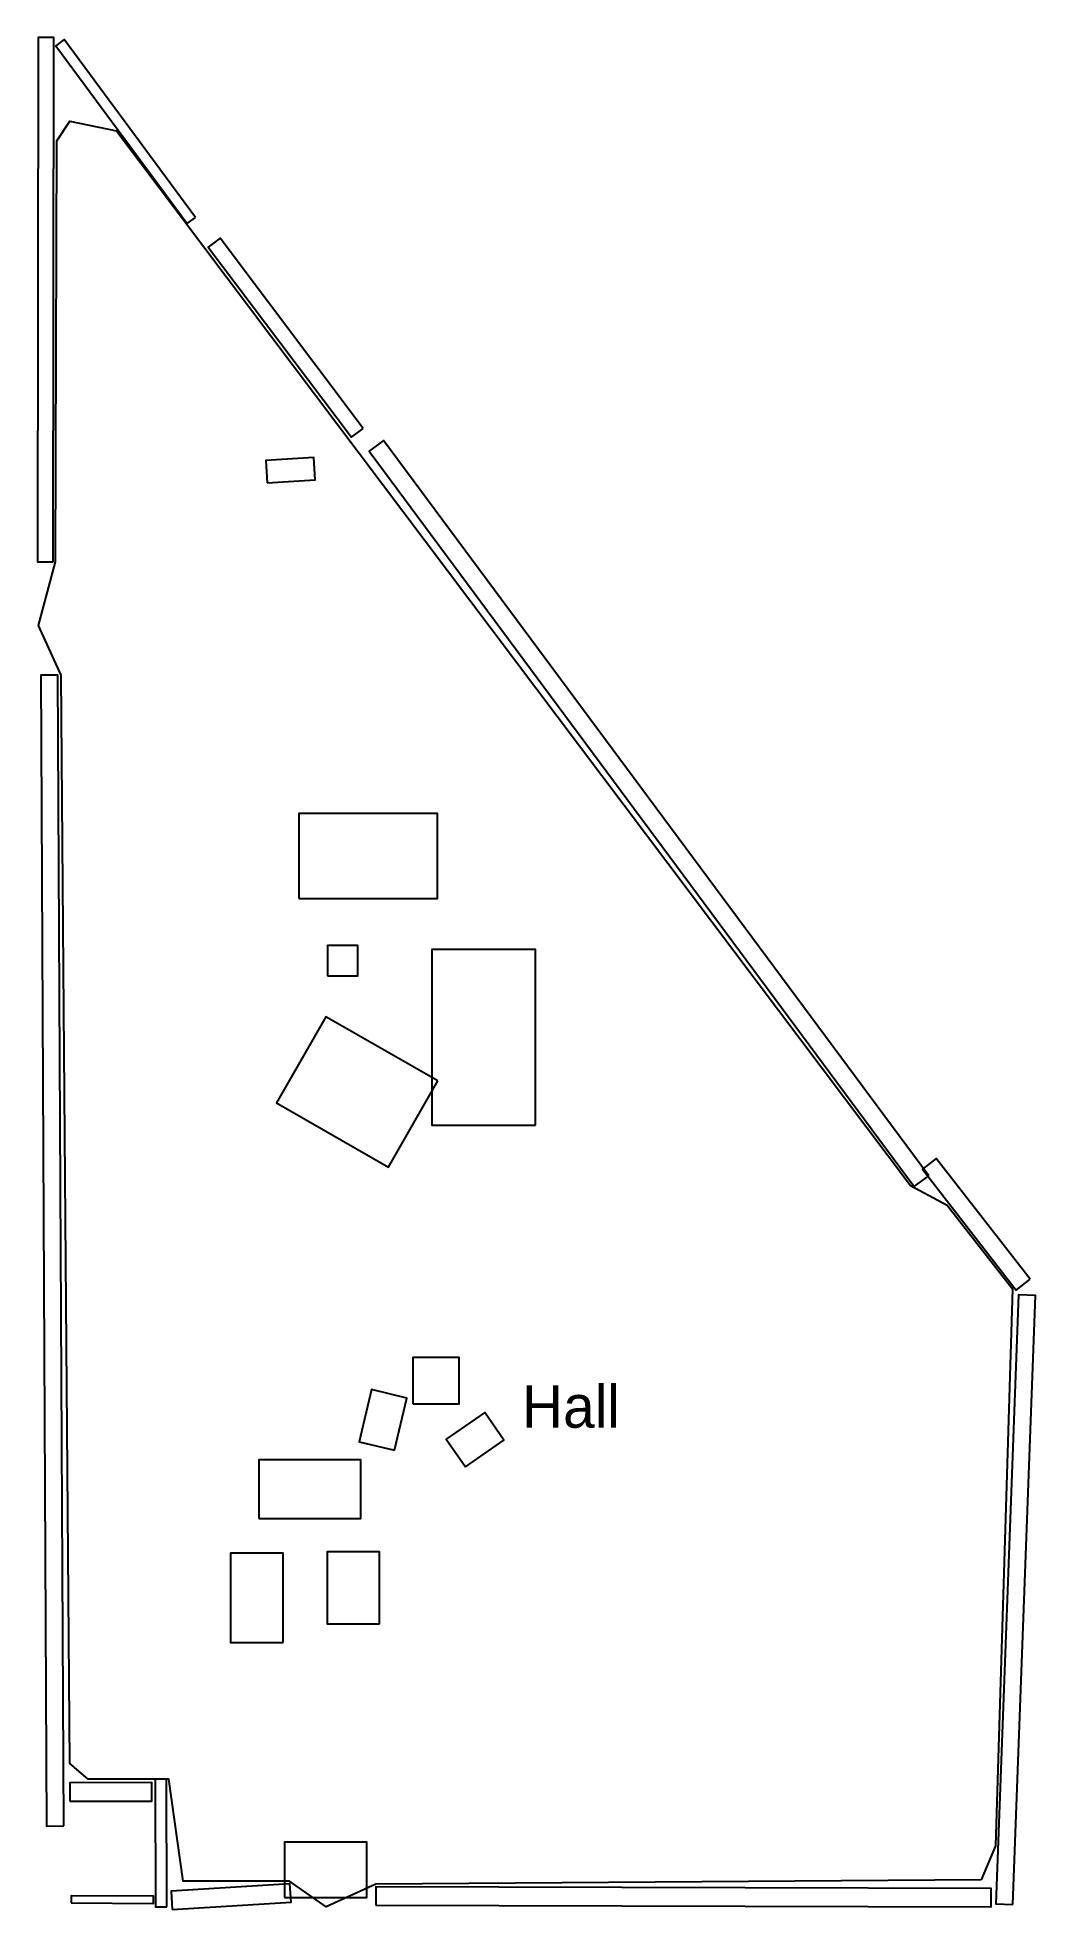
# Model space of a CAD drawing. Header units: metres. Extents: x -12.6 to 1.5, y -7.1 to 19.3.
import ezdxf

# ---------------------------------------------------------------- set-up
doc = ezdxf.new("R2010")
doc.units = ezdxf.units.M
for name, color, linetype in [('EQUIP', 30, 'Continuous'), ('PILLAR', 5, 'Continuous'), ('ROOM', 3, 'Continuous'), ('ROOM_NAME', 8, 'Continuous'), ('WALL', 7, 'Continuous')]:
    doc.layers.add(name, color=color, linetype=linetype)

msp = doc.modelspace()

# ---------------------------------------------------------------- linework, layer by layer
at = {"layer": 'EQUIP'}
for points in [[(-9.383, 13.025), (-8.706, 13.066), (-8.725, 13.381), (-9.402, 13.34)], [(-8.94, 7.16), (-6.98, 7.16), (-6.98, 8.36), (-8.94, 8.36)], [(-5.6, 3.96), (-5.6, 6.44), (-7.06, 6.44), (-7.06, 3.96)], [(-6.977, 4.583), (-8.555, 5.489), (-9.253, 4.273), (-7.675, 3.367)], [(-9.504, -1.589), (-8.061, -1.589), (-8.061, -0.763), (-9.504, -0.763)], [(-9.16, -3.34), (-9.16, -2.08), (-9.9, -2.08), (-9.9, -3.34)], [(-7.8, -3.08), (-7.8, -2.06), (-8.54, -2.06), (-8.54, -3.08)], [(-9.14, -6.94), (-7.98, -6.94), (-7.98, -6.16), (-9.14, -6.16)]]:
    msp.add_lwpolyline(points, close=True, dxfattribs=at)
at = {"layer": 'PILLAR'}
for points in [[(-8.533, 6.067), (-8.107, 6.067), (-8.107, 6.493), (-8.533, 6.493)], [(-7.33, 0.027), (-6.677, 0.027), (-6.677, 0.68), (-7.33, 0.68)], [(-7.588, -0.627), (-7.412, 0.109), (-7.912, 0.229), (-8.088, -0.507)], [(-6.588, -0.861), (-6.046, -0.485), (-6.316, -0.094), (-6.859, -0.47)]]:
    msp.add_lwpolyline(points, close=True, dxfattribs=at)
at = {"layer": 'ROOM'}
msp.add_lwpolyline([(0.69, -6.69), (-7.85, -6.75), (-8.55, -7.07), (-9.07, -6.71), (-10.57, -6.71), (-10.77, -5.27), (-11.91, -5.27), (-12.17, -5.05), (-12.29, 10.31), (-12.61, 11.01), (-12.37, 11.91), (-12.35, 17.85), (-12.17, 18.13), (-11.51, 17.99), (-0.31, 3.11), (0.21, 2.83), (1.13, 1.65), (0.89, -6.21)], close=True, dxfattribs=at)
at = {"layer": 'WALL'}
for points in [[(-12.405, 11.91), (-12.395, 19.31), (-12.615, 19.31), (-12.625, 11.91)], [(-10.396, 16.77), (-12.249, 19.28), (-12.368, 19.192), (-10.515, 16.682)], [(-8.028, 13.792), (-10.049, 16.476), (-10.215, 16.351), (-8.194, 13.667)], [(-0.052, 3.243), (-7.744, 13.624), (-7.947, 13.473), (-0.255, 3.093)], [(-12.255, -5.93), (-12.336, 10.31), (-12.576, 10.309), (-12.496, -5.931)], [(1.379, 1.786), (0.053, 3.491), (-0.142, 3.339), (1.183, 1.633)], [(1.135, -7.037), (1.455, 1.557), (1.214, 1.566), (0.894, -7.028)], [(-10.798, -7.07), (-10.803, -5.27), (-10.963, -5.27), (-10.958, -7.07)], [(-12.17, -5.581), (-11.01, -5.579), (-11.01, -5.319), (-12.17, -5.321)], [(-10.724, -7.11), (-9.047, -7.007), (-9.063, -6.745), (-10.74, -6.849)], [(-7.851, -7.05), (0.829, -7.072), (0.83, -6.812), (-7.85, -6.79)], [(-12.15, -7.017), (-10.99, -7.023), (-10.99, -6.923), (-12.15, -6.917)]]:
    msp.add_lwpolyline(points, close=True, dxfattribs=at)

# ---------------------------------------------------------------- texts
at = {"layer": 'ROOM_NAME'}
msp.add_text('Hall', height=0.6, dxfattribs=at).set_placement((-5.79, -0.31))

doc.saveas('drawing.dxf')
